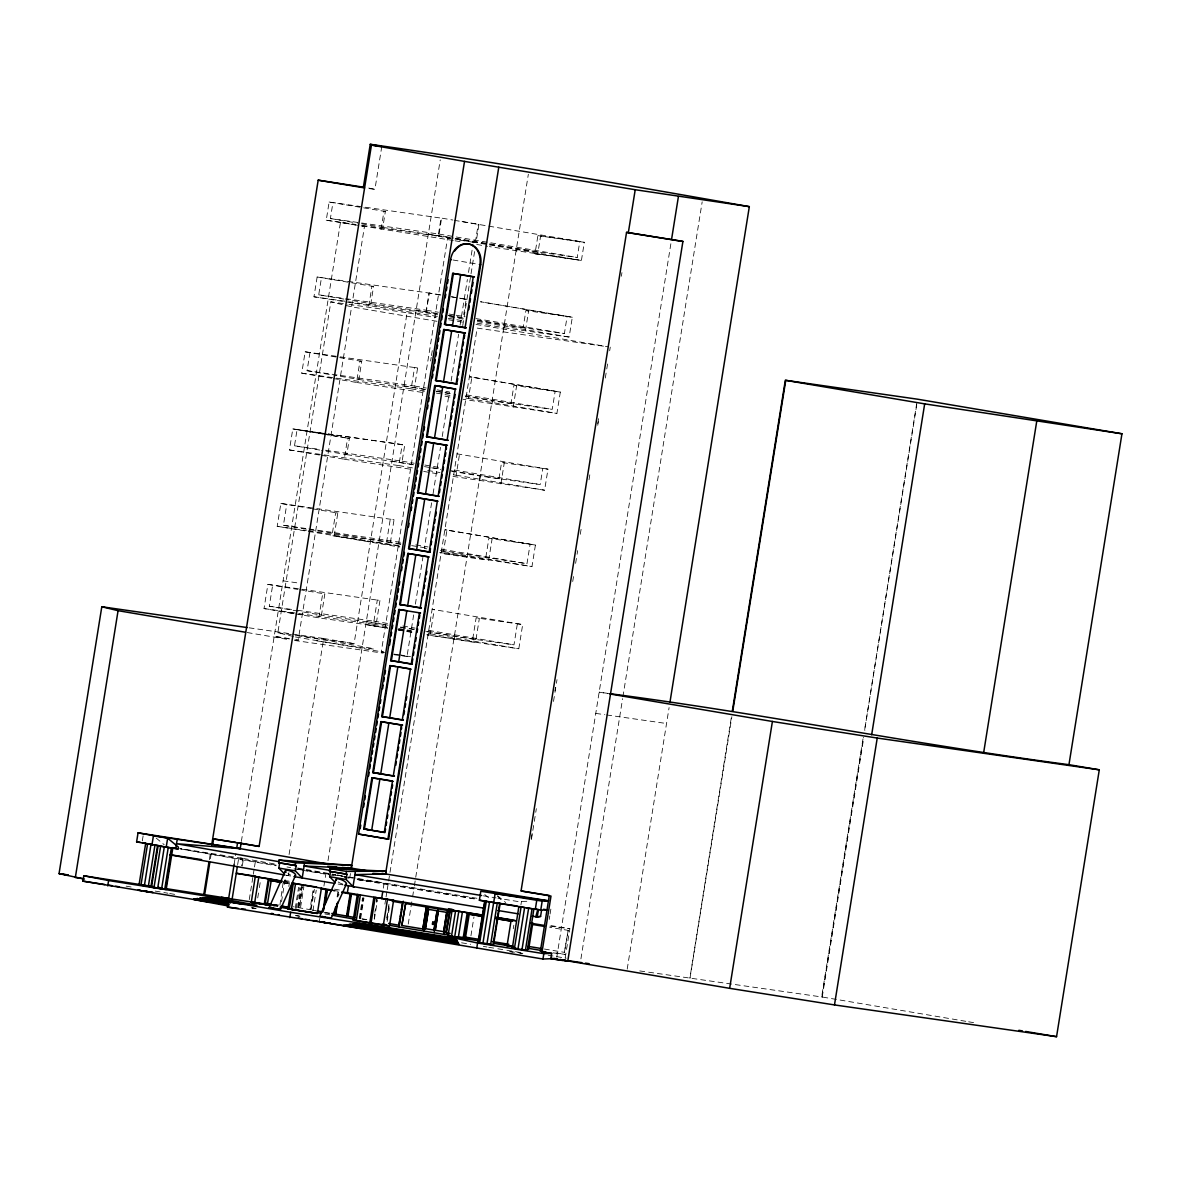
<?xml version="1.0" encoding="UTF-8"?>
<svg xmlns="http://www.w3.org/2000/svg" width="1181" height="1181" viewBox="0 0 1181 1181"><rect width="100%" height="100%" fill="white"/><g stroke="black" fill="none" stroke-linecap="round" stroke-linejoin="round"><path stroke-width="0.75" stroke-dasharray="5 3.75" d="M142.325 840.842L143.196 835.425M209.347 859.738L210.513 852.446M210.41 858.735L211.576 851.531M387.22 627.628L318.826 617.855L264.027 608.569L267.895 584.374L379.957 600.465L376.577 621.59L296.564 610.149M399.828 546.242L277.195 526.372L280.857 503.446L394.041 519.743L390.365 542.655M319.49 455.025L289.434 449.946L292.799 428.91L404.729 444.986L402.145 461.18L321.852 449.71M331.787 378.26L301.731 373.181L305.156 351.805L417.616 367.985L414.723 386.069L307.075 370.672L309.968 352.588M437.398 316.449L313.969 296.785L317.143 276.974L346.624 281.27M453.283 240.496L326.236 220.212L329.145 202.025L441.591 218.175L439.052 234.074L330.385 218.529L332.939 202.63M319.741 450.064L294.497 445.783L297.081 429.589L326.281 433.767M343.878 299.073L318.722 294.807L321.468 277.668M298.07 611.108L269.283 606.237L272.663 585.126M306.292 529.162L283.41 525.279L286.747 504.39M234.133 864.256L235.86 853.464M237.661 864.61L238.769 857.672L242.666 858.351L241.47 865.806M241.367 841.448L340.453 222.471L355.348 224.715M293.434 636.5L277.845 632.736L330.842 301.834L347.184 304.167M242.282 865.953L243.478 858.498L179.66 848.489M249.265 899.627L253.044 876.022M253.339 874.206L254.21 868.758M254.506 866.943L255.376 861.495M294.837 639.748L298.188 640.176L364.486 226.324L362.759 225.97M257.738 897.914L259.111 889.337M259.377 887.61L260.484 880.746M369.697 188.665L374.923 189.329L381.788 146.488M318.826 617.855L322.708 593.644L324.849 593.954L321.453 615.08L299.871 611.418M321.262 455.335L344.247 459.217L347.613 438.195L349.384 438.446L346.786 454.641L321.542 450.374M333.559 378.57L356.544 382.452L359.954 361.091L361.726 361.342L358.832 379.441L333.854 375.204M368.767 306.071L371.941 286.26L373.565 286.481L370.819 303.635L345.679 299.369M381.035 229.498L383.958 211.31L385.36 211.502L382.806 227.416L357.503 223.12M312.685 508.834L337.81 513.041L334.134 535.953L399.488 547.024M279.927 905.03L283.396 880.923M281.521 901.723L285.595 876.317M289.079 854.527L323.683 638.493L354.079 643.645L407.076 312.744L436.099 317.659M288.917 872.611L288.444 875.593L286.407 875.283M288.814 886.429L289.375 882.989M295.191 908.573L298.601 887.285M296.254 908.307L299.546 887.699M297.715 907.126L300.83 887.625M301.805 885.396L298.262 907.584L299.472 907.776L303.03 885.602M298.867 907.687L302.144 887.197M300.594 907.2L303.901 886.591M312.935 890.858L309.939 909.636L293.346 906.728M310.5 909.724L313.541 890.946M311.105 909.828L314.382 889.352M312.95 910.802L316.242 890.194M323.919 886.075L325.956 873.364M327.993 860.669L440.233 159.863M319.313 921.652L319.874 918.08M298.675 613.53L373.447 624.218L377.315 600.022L379.957 600.465M308.197 530.815L386.615 542.02L390.276 519.109L394.041 519.743M289.434 449.946L398.853 465.594L402.219 444.558M301.731 373.181L411.15 388.829L414.575 367.468L417.616 367.985M313.969 296.785L425.883 312.788L429.057 292.991L440.867 294.984M362.331 225.379L438.151 236.23L441.059 218.027L452.869 220.035M345.679 298.66L426.533 310.234L429.279 293.08L441.163 295.102M337.102 896.851L337.928 891.744L339.301 891.965L338.755 895.375M337.869 896.999L338.519 891.832L333.175 890.902M384.356 652.473L381.286 651.853L447.584 238.001L450.256 238.341M430.622 360.973L431.198 357.371M431.478 355.57L432.645 348.351M350.447 873.556L349.871 877.158L344.512 876.361M359.275 918.287L362.552 897.811M359.88 918.375L363.158 897.9M360.072 918.434L363.349 897.959M360.663 918.523L363.94 898.047M413.66 614.932L407.061 656.105L401.289 655.248M415.387 604.155L422.872 557.402M431.611 502.826L424.319 548.412L427.743 548.988M433.073 493.747L440.498 447.363M442.225 436.571L449.385 391.944L436.94 389.833M451.112 381.123L458.627 334.223M460.073 325.203L467.381 279.498M468.517 272.412L473.064 244.024M474.245 240.038L473.891 242.326L476.032 242.592L478.955 224.405L458.951 221.024M459.439 298.129L466.2 299.265L463.026 319.077L456.265 317.94M475.279 242.518L478.202 224.316L478.955 224.405M462.745 325.557L474.585 251.612M376.326 901.974L376.872 898.564M374.598 913.961L374.111 920.885L377.389 900.409M374.879 912.263L375.425 908.839M376.518 902.018L377.064 898.608M383.294 888.171L384.135 882.96L357.075 878.384M384.903 904.129L385.774 898.682M386.069 896.866L386.94 891.434M387.235 889.618L477.168 328.111L604.79 346.358M428.245 633.503L430.342 633.798L434.224 609.603L432.128 609.293L522.681 624.572L518.799 648.782L427.182 634.965M441.414 551.306L443.51 551.601L446.964 530.062L535.421 545.046L531.967 566.585L440.1 552.339M453.666 474.865L456.161 475.234L459.527 454.198L457.032 453.844L547.984 469.167L544.603 490.204L452.589 476.327M465.964 398.115L468.458 398.469L471.883 377.093L560.325 392.077L556.901 413.439L463.07 399.267M386.792 917.844L387.885 911.023M388.165 909.311L389.258 902.491M386.822 919.615L389.007 905.96M387.147 921.416L389.612 906.048M408.242 924.044L412.317 898.608M412.612 896.792L414.059 887.713M414.354 885.898L528.35 174.227M454.257 639.541L454.744 636.47L513.986 644.856L517.367 623.73M479.663 480.918L480.431 476.091L540.189 484.564L542.788 468.355M491.96 404.153L492.477 400.876L513.705 403.917L465.166 395.871M477.124 323.181L504.198 327.757L504.627 325.085L525.855 328.126L477.301 320.081M516.451 251.199L516.82 248.911L577.229 257.473L579.782 241.574L537.916 235.58L534.993 253.767L537.68 254.225L540.603 236.038L584.315 242.297L581.406 260.484L489.377 246.608M472.754 638.951L476.135 617.84L522.681 624.572M535.421 545.046L488.875 538.3L485.435 559.838L440.793 553.461M498.973 478.674L501.571 462.465L547.984 469.167M560.325 392.077L513.912 385.36L511.019 403.459L552.236 409.349L555.144 391.265L469.374 376.739L471.883 377.093M572.313 317.246L525.899 310.529L523.153 327.668L564.385 333.573L567.131 316.434L480.505 301.76L572.313 317.246L569.139 337.057L504.198 327.757M488.654 560.385L492.093 538.846L488.875 538.3M500.892 483.944L504.257 462.922L501.571 462.465M513.189 407.194L516.614 385.818L513.912 385.36M525.427 330.798L528.601 310.987L525.899 310.529M440.424 550.302L526.977 563.706L530.107 544.19L444.868 529.767L446.964 530.062M470.939 935.795L473.965 916.899M513.248 928.724L513.824 925.195M531.332 838.333L532.498 831.055M554.922 690.988L555.513 687.342M597.763 423.58L598.929 416.303M621.368 276.236L621.944 272.604M520.91 904.941L521.5 901.31M531.391 839.529L532.557 832.265M532.838 830.45L534.004 823.172M534.299 821.356L535.465 814.093M535.761 812.277L536.336 808.645M553.505 701.44L554.671 694.177M554.967 692.361L556.118 685.083M556.413 683.268L557.004 679.636M572.711 581.524L573.877 574.261M575.619 563.352L576.786 556.089M577.081 554.273L577.657 550.641M580.284 534.284L581.451 527.021M589.009 479.781L590.175 472.503M597.748 425.263L598.324 421.632M605.307 378.023L606.473 370.76M606.768 368.944L607.935 361.681M609.676 350.772L610.252 347.14M549.209 919.453L549.785 915.851M550.066 914.064L550.937 908.661M556.768 957.201L670.985 242.991M568.194 930.362L564.385 952.344L568.194 930.362L549.726 927.321M565.153 958.057L569.847 928.724L549.933 925.432M580.919 958.869L622.608 698.635M622.904 696.82L702.178 201.833M627.2 969.129L669.096 707.581M731.201 718.225L689.896 978.089M689.999 978.119L731.866 716.69M862.986 738.922L821.651 996.926L967.889 1021.668M916.751 404.655L864.625 730.109L917.106 400.979M821.873 996.971L863.459 737.357M822.227 997.015L863.547 738.996M526.815 901.31L517.809 901.502L497.895 898.21M364.486 226.324L361.135 225.881M381.286 651.853L383.973 652.192L295.161 636.913M549.933 926.17L569.847 928.724M553.048 952.86L565.729 954.484L553.033 952.403M509.631 951.532L514.591 952.166M464.266 299.014L466.2 299.265M251.243 907.746L256.056 908.425M382.806 227.416L453.548 238.031M326.236 220.212L355.112 224.346M534.993 253.767L578.72 260.027M347.819 281.358L429.279 293.08M318.722 294.807L343.878 298.409M370.819 303.635L437.752 313.629M348.986 304.432L407.076 312.744M358.832 379.441L425.603 389.42M356.544 382.452L425.175 392.845M328.097 434.018L404.729 444.986M294.497 445.783L320.036 449.444M346.786 454.641L413.557 464.62M344.247 459.217L411.062 469.3M337.81 513.041L335.67 512.731L331.994 535.657L400.551 545.888M283.41 525.279L307.045 528.66M308.861 528.926L401.54 542.463L401.215 544.5L386.615 542.02M277.195 526.372L306.366 530.549M283.115 580.831L299.944 583.237M269.283 606.237L294.748 609.883M319.328 614.77L387.87 625M264.027 608.569L296.844 613.264M298.926 614.238L302.277 614.666L298.601 613.972M397.923 629.163L405.053 630.182M406.84 630.447L413.985 631.466M249.117 627.82L323.683 638.493M277.845 632.736L354.079 643.645M294.497 640.456L383.131 653.137M393.834 654.673L409.896 656.961M608.245 693.439L599.21 692.155L608.259 693.675M864.403 730.065L864.979 730.153M595.815 713.398L604.879 714.697M606.694 714.948L666.542 723.51M273.667 904.321L279.115 905.104M639.748 970.93L647.026 971.963M648.694 972.199L822.537 997.074M473.36 242.253L456.634 239.64M297.686 869.334L335.581 875.018M337.367 875.298L342.726 876.095M284.311 880.48L289.64 881.277M273.062 905.177L278.406 905.975M295.781 915.482L299.162 915.998M272.796 905.724L277.934 906.491L272.59 905.547M519.935 953.274L521.913 953.569M439.819 552.472L467.071 556.738M316.508 640.781L322.841 641.77A86.877 1.063 9.1 0 0 373.019 648.649A86.877 1.063 9.1 0 0 297.523 635.658M355.806 225.069L340.453 222.471M293.597 613.426L284.459 611.95M289.507 638.936L274.169 636.338L289.065 638.567M393.967 654.082L397.702 654.687M510.207 951.738L512.982 952.181M293.154 613.072L278.244 610.828L281.934 611.522M295.678 915.644L299.93 916.323M455.349 238.326L487.709 243.596M489.51 243.891L538.049 251.937M448.544 315.386L462.922 317.733M436.394 391.177L452.574 393.819M433.338 467.853L440.528 469.019M451.319 470.776L501.659 479.117M400.876 543.865L308.049 529.457M411.667 545.622L427.847 548.25M400.462 627.052L414.841 629.399M427.433 631.451L475.973 639.497M387.383 628.085L365.8 624.572L387.471 628.233M398.174 629.842L412.553 632.189M426.932 634.537L475.485 642.582L479.353 618.386L476.135 617.84M483.428 895.833L496.094 897.914M476.903 898.283L384.135 882.96L356.751 879.446L367.527 881.277M357.223 879.565L476.725 899.302M544.382 949.037L564.666 952.388M461.579 942.792L470.643 944.283M483.324 946.38L486.956 946.985M488.757 947.28L496.02 948.476M497.821 948.771L505.069 949.967M506.885 950.277L523.198 952.964M517.883 952.595L524.497 953.702M454.316 220.33L584.315 242.297M537.916 235.58L540.603 236.038M329.145 202.025L385.36 211.502M439.052 234.074L577.229 257.473M428.378 233.927L453.652 238.208M455.453 238.518L516.82 248.911M438.151 236.23L449.961 238.222M455.01 239.079L581.406 260.484M330.385 218.529L355.688 222.825M455.084 240.806L462.302 242.031M476.74 244.467L487.576 246.298M453.046 259.997L478.969 264.382M450.994 296.697L457.741 297.848M451.821 296.903L467.868 299.62M317.143 276.974L373.565 286.481M426.533 310.234L438.417 312.242M449.075 314.043L454.405 314.943M456.191 315.253L465.122 316.759M475.958 318.59L564.385 333.573M416.17 310.116L437.826 313.777M448.662 315.622L463.1 318.058M477.537 320.509L504.627 325.085M425.883 312.788L437.693 314.796M449.503 316.788L454.582 317.659M477.404 321.512L569.139 337.057M448.234 318.294L462.672 320.73M448.795 319.8L463.306 322.265M476.017 324.406L608.436 346.83M436.97 321.306L351.643 306.853L330.842 301.834M305.156 351.805L361.726 361.342M414.723 386.069L426.282 388.032M466.48 394.838L552.236 409.349M404.035 385.907L425.691 389.568M436.527 391.398L450.965 393.849M465.403 396.299L492.477 400.876M307.075 370.672L332.068 374.908M468.458 398.469L556.901 413.439M411.15 388.829L425.765 391.295M436.424 393.111L452.279 395.797M445.03 396.211L452.249 397.421M297.081 429.589L349.384 438.446M292.799 428.91L322.856 434.003M324.627 434.298L347.613 438.195M402.145 461.18L414.236 463.232M424.894 465.034L440.749 467.72M454.434 470.038L540.189 484.564M391.989 461.107L413.645 464.783M424.481 466.613L429.899 467.528M431.7 467.838L440.72 469.359M451.555 471.189L480.431 476.091M456.161 475.234L544.603 490.204M398.853 465.594L413.468 468.06M427.67 470.466L439.982 472.548M423.699 471.44L439.952 474.186M280.857 503.446L311.4 508.568M415.756 544.869L428.068 546.965M441.738 549.268L526.977 563.706M443.51 551.601L531.967 566.585M267.895 584.374L297.952 589.452M299.649 589.688L324.849 593.954M373.934 621.147L388.549 623.612M402.765 626.019L415.062 628.1M428.747 630.418L513.986 644.856M366.302 621.486L387.959 625.162M400.595 627.303L415.033 629.739M425.869 631.569L454.744 636.47M430.342 633.798L518.799 648.782M373.447 624.218L386.438 626.417M398.72 628.499L411.15 630.61M398.292 630.078L412.73 632.514M398.189 654.599L410.486 656.695M247.213 632.544L289.05 639.63M355.274 878.073L344.453 876.213M276.162 865.142L180.575 848.947L276.029 865.747M286.983 866.972L290.6 867.577M297.804 868.803L339.168 875.8M340.955 876.11L346.313 877.011M348.1 877.321L355.245 878.531M357.031 878.826L477.419 899.213M294.039 868.832L333.455 875.505M344.202 877.321L351.938 878.679M285.699 875.18L292.298 876.302M338.12 884.052L343.095 884.894M324.391 912.721L329.824 913.636M362.419 919.158L366.036 919.763M968.656 1021.801L976.569 1023.145M548.087 955.178L566.171 958.234M126.16 886.149L131.608 887.079M155.198 891.079L167.909 893.22M169.724 893.53L175.172 894.46M252.424 907.982L255.908 908.573M243.478 858.498L277.742 864.507M297.568 867.991L335.434 874.634M337.249 874.944L342.652 875.903M334.444 889.145L339.818 890.09M282.968 881.469L289.876 882.679M332.953 890.253L340.158 891.507M312.212 910.034L316.228 910.713M324.864 912.249L331.197 913.356M361.873 918.744L367.896 919.792M324.937 913.961L330.311 914.906M284.222 881.469L289.507 882.399M283.529 882.738L288.799 883.683M283.056 882.724L290.098 883.964M272.796 904.557L279.838 905.797M272.324 904.543L279.366 905.783M252.055 907.997L255.317 908.573L251.612 907.953M368.649 188.059L374.923 189.329M450.655 238.621L447.584 238.001M296.475 639.822L298.188 640.176M156.113 838.023L164.189 844.71M497.762 895.862L505.675 902.535M484.771 894.548L490.041 898.992M497.408 896.025L503.106 901.959M290.541 874.973A5.58 1.786 23.9 0 1 287.972 873.719M342.697 884.067A5.639 1.816 24 0 1 337.663 881.602"/><path stroke-width="1.5" d="M296.18 865.643L278.746 862.809L279.1 860.019L351.658 865.348L351.303 868.138L304.122 866.013L302.203 877.97L295.353 870.869L278.834 868.079L279.676 862.853L296.18 865.643L295.353 870.869M295.265 865.614L295.604 862.824L351.658 865.348M304.477 863.222L304.122 866.013L329.366 870.279M344.749 885.174L354.315 886.739L353.016 886.577L346.181 879.476L347.007 874.25L329.543 871.416L329.898 868.625L385.921 871.15L385.567 873.94L354.935 874.604L353.016 886.577L483.811 908.159M346.092 874.206L346.432 871.416L385.921 871.15M355.289 871.829L354.935 874.604L481.612 895.523M247.301 627.569L101.802 606.754L59.05 873.615L84.397 879.077M101.802 606.754L118.07 610.68L75.333 877.542L82.449 878.561M562.436 960.463L551.867 958.677L542.98 959.031L343.553 925.771L349.783 924.354L361.962 923.852L361.224 928.443L227.446 907.082L228.302 901.723L256.927 905.251L213.717 897.265L211.399 896.91L210.528 902.269L82.95 881.144L83.807 875.785L154.726 886.828M107.737 885.898L108.593 880.539L83.807 875.785M138.044 832.841L167.643 838.2L178.405 847.117L178.11 848.932L166.196 847.22L136.612 841.861L138.044 832.841L240.215 848.652L328.023 864.049M146.355 886.016L139.048 884.776L145.676 843.396M140.967 885.115L147.595 843.751L146.414 843.544M144.377 885.691L151.006 844.312L147.595 843.751M151.98 844.814L153.427 835.779L240.215 848.652L241.086 843.249L237.588 842.658L236.731 848.061M154.194 887.182L148.348 886.326L154.977 844.961L158.461 845.493M150.888 887.034L157.516 845.655L172.795 848.12L166.167 889.5L150.932 887.064L153.707 887.418M151.493 887.167L158.121 845.803M153.988 887.61L160.616 846.231M157.693 888.23L164.321 846.851M166.196 847.22L167.643 838.2M161.62 888.85L168.248 847.471M164.735 889.308L171.348 847.943M165.842 887.551L169.016 867.769M169.592 864.167L170.167 860.565M170.743 856.963L171.319 853.376M172.396 847.737L175.792 848.224L177.239 839.204M228.258 904.247L197.006 898.549L196.887 899.302L194.127 898.874L194.009 899.627L227.726 905.857M199.737 898.977L199.855 898.21L211.266 897.663M209.052 861.554L203.796 894.357L204.653 894.726L209.834 862.337M211.679 845.168L318.191 180.176L363.394 187.159L370.244 144.318C497.083 162.092 623.214 184.472 749.33 206.645L669.952 702.267M212.728 844.341L213.584 838.938L235.875 842.393M213.717 897.265L213.584 898.032L244.201 903.686M234.133 864.256L228.656 898.446L165.635 888.54M221.423 897.22L232.14 899.036L237.381 866.337M213.584 838.938L259.111 846.423L371.454 145.071L381.788 146.488L370.244 144.318M255.273 876.523L251.273 902.358L269.357 905.207M254.638 902.993L258.772 877.232L255.391 876.597M258.772 877.232L268.338 878.664L264.219 904.425L271.276 905.679M270.567 904.233L265.282 903.303L268.973 880.244L280 882.118M271.039 904.247L267.511 903.627L271.202 880.568M321.498 887.654L317.379 913.43L287.913 908.824L292.047 883.063L332.953 890.253M289.197 909.06L293.331 883.285L303.502 884.982M289.803 917.637L290.674 912.293L228.302 901.723M291.412 909.429L295.545 883.668M323.609 908.514L324.155 905.089M324.701 901.679L325.247 898.269M325.794 894.858L326.62 889.736M323.55 910.271L326.827 889.795M325.247 903.524L327.432 889.884L326.015 889.647L323.063 911.924L317.335 910.935M335.33 882.591L329.632 876.671L330.473 871.445L347.007 874.25M335.463 907.097L334.976 914.005M336.777 903.819L335.744 914.138L337.663 902.195M482.276 915.201L347.362 892.777L348.469 885.839M371.454 145.071L464.517 161.398L351.303 868.138L342.21 867.445M358.566 834.066L450.581 259.599A18.438 14.895 -81.9 0 1 468.178 243.891A18.438 14.895 -81.9 0 1 479.944 264.574L387.929 839.041L358.566 834.066L388.667 839.145L480.697 264.677A18.438 14.895 -81.9 0 0 466.318 243.832M360.175 828.722L360.766 825.091M363.674 806.903L364.25 803.272M364.84 799.64L365.416 795.994M368.62 776.006L369.21 772.359M369.786 768.728L370.376 765.096M370.952 761.45L371.528 757.818M372.118 754.187L372.694 750.555M373.285 746.909L373.86 743.277M374.451 739.646L375.027 735.999M375.617 732.368L376.193 728.736M376.769 725.104L377.359 721.458M377.935 717.827L378.525 714.195M379.101 710.549L379.692 706.917M380.267 703.285L380.858 699.639M382.6 688.744L383.175 685.098M383.766 681.467L384.342 677.835M384.932 674.189L385.508 670.557M389.582 645.106L390.468 639.659M391.044 636.013L391.62 632.381M392.21 628.75L392.786 625.118M393.376 621.472L393.952 617.84M394.543 614.209L395.118 610.562M395.709 606.931L396.285 603.299M396.875 599.653L397.451 596.021M398.027 592.39L398.617 588.758M399.193 585.112L399.783 581.48M401.525 570.571L402.116 566.939M402.691 563.307L403.267 559.661M403.858 556.03L404.433 552.398M408.523 526.947L409.098 523.301M411.136 510.576L411.711 506.944M412.302 503.313L412.878 499.666M413.468 496.035L414.044 492.403M414.634 488.772L415.21 485.125M415.801 481.494L416.376 477.862M416.967 474.216L417.543 470.584M418.118 466.953L418.709 463.306M419.285 459.675L419.875 456.043M420.451 452.412L421.041 448.765M421.617 445.134L422.208 441.502M422.783 437.856L423.359 434.224M423.949 430.593L424.525 426.961M427.448 408.774L428.024 405.142M428.614 401.51L429.19 397.864M432.394 377.876L432.969 374.229M433.56 370.598L434.136 366.966M434.726 363.32L435.302 359.688M435.892 356.057L436.468 352.425M437.059 348.779L437.634 345.147M438.21 341.516L438.801 337.869M439.376 334.238L439.967 330.606M440.543 326.975L441.133 323.328M441.709 319.697L442.299 316.065M442.875 312.419L443.451 308.787M445.207 297.878L445.783 294.246M446.374 290.615L446.949 286.968M447.54 283.337L448.116 279.705M346.564 916.057L350.122 893.884L351.48 894.106L347.923 916.279L331.802 913.459M347.17 916.146L347.716 912.736M348.262 909.326L350.713 893.973L347.332 916.19L354.758 917.475M392.461 781.276L384.268 832.428L363.674 828.944L371.867 777.792L378.082 778.678M394.026 776.153L372.709 772.566L380.873 721.635L402.632 725.104M410.427 669.096L402.263 720.056L403.001 720.159L381.684 716.572L389.833 665.612L396.048 666.497M390.645 660.607L398.824 609.529L406.869 610.68L398.691 661.759L390.645 660.607L411.962 664.194M407.799 553.461L429.131 557.048L428.393 556.945L420.215 607.979L420.953 608.082L399.636 604.495L407.799 553.461L427.847 556.65M430.489 548.575L429.899 552.221L408.582 548.619L416.731 497.688L438.062 501.275M446.418 449.046L446.27 445.296L438.107 496.256L438.845 496.374L417.528 492.772L425.691 441.812L447.451 445.296M426.503 436.749L434.697 385.552L442.742 386.704L434.534 437.9L426.503 436.749L447.82 440.351L447.082 440.233L455.275 389.036L434.697 385.552M456.826 384.076L435.509 380.489L443.672 329.514L465.432 332.998M465.831 327.905L444.499 324.317L452.663 273.372L474.437 276.841M372.606 777.895L364.412 829.047L385.006 832.531L385.567 829.003M381.611 721.739L373.447 772.669L394.469 776.035M382.423 716.675L390.571 665.715M391.383 660.71L399.562 609.632M400.374 604.598L408.537 553.564M409.32 548.722L417.484 497.791L436.793 500.862M418.266 492.89L426.43 441.93M427.242 436.852L435.435 385.656L456.014 389.14M436.247 380.592L444.41 329.632M453.401 273.475L445.252 324.421L466.274 327.787M373.905 897.22L369.771 922.981L371.587 923.247L353.222 920.176L357.341 894.416M354.448 920.383L358.566 894.622L360.382 894.888L356.249 920.649M388.903 722.787L380.754 773.717L372.709 772.566M381.684 716.572L389.715 717.723L397.879 666.763L409.881 668.8M399.636 604.495L407.666 605.646L415.845 554.612M408.582 548.619L416.627 549.77L424.776 498.84M417.528 492.772L425.559 493.924L433.722 442.964M435.509 380.489L443.554 381.625L451.718 330.665M460.708 274.523L452.544 325.469L444.499 324.317M393.288 776.05L401.451 725.119L401.599 728.854M411.224 664.091L419.403 613.013L420.141 613.116M429.161 552.103L437.324 501.172M456.087 383.973L464.251 333.012L464.989 333.116L443.672 329.514M465.093 327.801L473.256 276.856L473.994 276.959L452.663 273.372M386.128 825.475L386.689 821.946M387.265 818.418L387.826 814.89M388.667 809.605L389.243 806.077M389.804 802.549L390.365 799.02M390.926 795.492L391.502 791.964M392.062 788.436L392.623 784.907M395.783 765.244L396.358 761.597M396.949 757.966L397.525 754.319M398.115 750.688L398.691 747.056M399.281 743.41L399.857 739.778M400.433 736.132L401.023 732.5M403.872 714.697L404.463 711.065M405.039 707.419L405.629 703.787M406.205 700.141L406.795 696.495M412.243 662.438L412.804 658.909M413.38 655.381L413.94 651.868M414.501 648.339L415.062 644.826M415.623 641.298L416.199 637.77M417.041 632.485L417.602 628.971M418.163 625.443L418.738 621.929M419.299 618.401L419.86 614.873M422.931 595.77L423.492 592.242M424.053 588.729L424.614 585.2M425.175 581.687L425.736 578.173M426.311 574.645L426.872 571.132M431.065 544.943L431.641 541.297M432.231 537.665L432.807 534.019M433.397 530.387L433.973 526.741M434.564 523.109L435.139 519.463M435.73 515.831L436.306 512.185M439.421 492.728L440.011 489.082M440.587 485.45L441.177 481.804M441.753 478.172L442.344 474.526M442.919 470.894L443.51 467.248M444.086 463.602L444.676 459.97M445.252 456.324L445.842 452.692M450.079 426.223L450.64 422.68M451.216 419.152L451.777 415.623M452.338 412.095L452.914 408.567M453.474 405.024L454.035 401.496M454.611 397.967L455.172 394.439M457.121 382.245L457.711 378.614M458.287 374.968L458.878 371.336M459.453 367.69L460.044 364.058M460.62 360.412L461.21 356.765M461.786 353.134L462.376 349.487M462.952 345.856L463.543 342.21M464.118 338.578L464.709 334.932M468.739 309.717L469.329 306.071M469.905 302.439L470.496 298.793M471.367 293.331L471.942 289.699M472.533 286.053L473.109 282.421M381.625 898.579L382.733 891.64M464.517 161.398L498.781 167.2L385.567 873.94L372.871 873.364M383.353 925.092L387.486 899.332L393.642 900.114L389.523 925.889L371.026 923.202L375.159 897.427L387.486 899.332M399.208 923.527L399.754 920.117M400.3 916.707L400.846 913.297M401.392 909.872L402.219 904.764M449.769 935.337L399.148 926.982L403.282 901.221M401.82 925.505L405.644 903.524L401.82 925.505L422.857 928.96L426.385 906.949L405.349 903.495M423.802 930.894L427.832 907.2L448.16 910.551L444.056 934.245M433.604 924.118L433.811 922.878C431.862 922.066 433.412 926.066 433.811 922.878M434.165 932.606L438.033 908.883M444.263 934.437L444.75 931.839L424.496 928.502M446.197 932.828L450.005 910.846L446.197 932.828L450.123 933.462M466.761 938.762L457.815 937.256L470.378 939.235L448.027 935.824L452.146 910.049L453.194 910.167M452.161 910.064L455.586 910.758L451.467 936.518L459.099 937.788M454.655 937.079L458.789 911.304M455.822 939.072L456.368 938.349L455.822 939.072L458.169 943.545M458.287 937.684L462.421 911.909L481.612 914.906M458.641 944.446L457.962 943.501M467.263 912.544L463.129 938.305L479.368 940.977M479.766 939.456L464.561 936.991L468.237 914.035L481.671 916.22M469.241 914.168L465.565 937.123L464.561 936.991M543.511 909.281L547.01 909.857L540.736 910.152L479.368 900.247L480.815 891.227L542.182 901.133L548.456 900.837L381.965 873.335M476.725 948.373L477.582 943.014L455.94 938.319M478.025 942.438L484.653 901.073L500.139 903.539L493.51 944.918L478.025 942.438L482.601 943.073M479.324 937.064L484.8 902.889M479.663 942.748L486.292 901.383M482.926 943.309L489.554 901.93M486.941 943.959L495.119 893.648L548.456 900.837L544.84 900.911M490.646 944.52L497.26 903.155M493.023 944.874L499.652 903.495M510.487 946.173L513.927 946.749L507.048 945.73L511.166 919.969L511.964 920.073M521.072 890.887L626.55 232.377L682.913 241.396L567.766 961.157L550.804 958.721L551.66 953.362L542.049 951.856L550.996 896.069L521.19 890.991L549.313 895.449L540.381 951.236L544.013 951.856L542.049 951.856M517.987 948.948L512.347 947.974L518.872 906.536L524.615 907.569L517.987 948.948L527.257 950.321M628.351 232.583L635.216 189.728L749.33 206.645M514.444 948.358L521.072 906.978M522.002 949.598L528.63 908.219L534.211 909.016L533.059 908.78M525.442 950.115L532.07 908.75M527.361 950.38L533.886 908.942M531.612 922.981L532.749 923.202L528.689 949.037L527.671 948.919M535.303 909.37L536.75 900.35M532.203 916.161L537.178 916.987L538.521 909.503L533.177 908.676M540.736 910.152L542.182 901.133M537.178 916.987L540.573 916.441L541.518 910.477M542.98 959.031L543.836 953.672L551.66 953.362M671.576 239.344L678.425 196.504M732.353 710.947L785.321 380.267L917.622 399.208L1121.95 433.781L1068.953 764.683C915.437 744.517 763.576 713.723 610.046 693.705M732.751 711.242L785.749 380.341L924.679 403.872L1121.95 433.781M1068.953 764.683L1099.29 769.82L1056.552 1036.682L834.48 1004.928L729.651 988.335L772.404 721.473L610.031 693.985M871.667 734.759L924.679 403.872M834.48 1004.928L877.232 738.051L1099.29 769.82M983.684 752.489L1036.682 421.587M535.82 916.766L537.399 910.861M295.501 875.461L280.458 909.429L269.12 907.643L285.536 870.589M346.358 884.082L331.256 918.021L319.815 916.22L336.29 879.166M269.12 907.643L280.458 909.429M536.366 916.84L540.573 916.441M512.244 947.915L512.967 948.003M278.746 862.809L279.676 862.853M329.543 871.416L330.473 871.445M240.215 848.652L176.515 843.721L278.657 861.643M327.654 866.308L336.747 867.016M353.222 920.176L355.54 920.383M683.031 241.514L626.55 232.377M531.804 923.158L532.808 923.262M448.027 935.824L454.139 936.666M279.144 914.744L278.376 914.64M227.446 907.082L238.252 908.381M241.839 908.809L245.441 909.252M426.385 906.949L422.857 928.96M448.16 910.551L447.761 912.544L427.581 909.208M507.048 945.73L513.292 946.527M540.381 951.236L545.814 951.93M554.007 958.455L557.624 958.913M153.22 892.496L150.976 892.216M254.063 902.653L251.14 902.284L256.174 903.229M450.581 259.599L451.319 259.702M479.944 264.574L480.697 264.677M772.285 721.458L877.232 738.051M363.674 828.944L371.72 830.081L379.913 778.943L391.915 780.966M387.929 839.041L388.667 839.145M136.612 841.861L140.229 842.378M479.368 900.247L484.387 900.955M517.086 906.019L498.22 903.125M68.144 874.929L59.05 873.615L67.981 875.136M551.261 958.263L556.472 959.016M559.942 959.503L565.537 960.315M569.021 960.817L581.864 962.648M585.392 963.15L589.112 963.681M142.798 885.263L139.048 884.776M320.184 921.726L325.557 922.553M255.849 876.213L236.274 873.276L281.24 881.174M232.14 899.036L262.389 903.583M265.946 904.115L269.504 904.646M287.913 908.824L317.379 913.43M357.164 920.634L389.523 925.889M514.163 948.181L517.603 948.697M316.582 887.02L304.919 885.204M265.282 903.303L267.511 903.627M295.973 910.034L300.934 910.787M290.674 912.293L456.368 938.349M140.377 890.385L137.97 890.061L141.676 890.74M364.589 187.912L318.191 180.176M256.912 903.066L268.559 904.897M322.133 916.53L324.908 916.958M326.753 922.878L330.4 923.38L328.288 922.996M142.045 842.644L145.617 843.19M169.872 854.675L201.611 859.606M158.357 887.403L161.989 887.964M82.95 881.144L104.769 884.539M108.401 885.1L112.047 885.676M115.679 886.237L119.311 886.813M271.866 913.489L273.298 913.71M526.623 907.909L528.63 908.219M144.673 885.558L148.348 886.326M108.593 880.539L211.399 896.91M484.55 943.383L490.366 944.328M144.112 890.961L147.492 891.685M325.292 922.656L320.036 921.785L343.553 925.771M477.582 943.014L543.836 953.672M151.006 844.312L152.984 844.636M511.166 919.969L515.196 920.619M146.665 885.868L148.644 886.193M159.361 888.304L161.31 888.614M359.009 923.394L456.412 939.205M355.953 923.719L456.885 940.106M352.868 924.044L457.357 940.991M145.809 891.227L147.787 891.552M349.783 924.354L457.829 941.892M143.506 891.05L145.499 891.375M349.665 925.136L457.711 942.659M346.756 924.693L458.287 942.792M343.686 925.003L458.759 943.678M273.062 913.828L271.084 913.503M498.781 167.2L635.216 189.728M497.821 910.477L518.252 913.843M448.544 908.691L452.161 909.296M495.961 917.283L512.096 919.94M496.729 917.578L516.437 920.84M530.476 923.158L544.5 925.461M449.71 910.817L453.637 911.452M495.872 918.567L511.845 921.21M531.539 924.324L544.559 926.465M468.237 914.035L482.439 916.382M496.64 918.729L512.613 921.372M528.01 946.335L541.031 948.476M492.197 941.508L508.937 944.313M460.634 937.138L464.266 937.744M467.883 938.334L471.514 938.939M504.125 944.313L507.741 944.918M527.671 948.21L542.168 950.602M493.806 943.368L511.845 946.35M507.83 945.833L513.735 946.808M521.618 949.347L526.431 950.159M462.421 911.909L455.586 910.758M443.554 381.625L457.268 383.958M434.534 437.9L448.263 440.233M425.691 441.812L447.009 445.414M425.559 493.924L439.288 496.256M416.627 549.77L430.342 552.103M407.666 605.646L421.396 607.964M398.824 609.529L420.584 612.998M118.07 610.68L245.397 632.234M398.691 661.759L412.405 664.076M389.833 665.612L411.165 669.199M389.715 717.723L403.444 720.041M380.873 721.635L402.19 725.223M371.867 777.792L393.199 781.379M367.542 870.884L347.731 867.518M279.1 860.019L295.604 862.824M329.898 868.625L346.432 871.416M171.009 847.722L178.11 848.932M329.632 876.671L346.181 879.476M293.951 876.568L334.725 883.432M1018.878 1030.304L1022.466 1030.91M1025.639 1031.456L1056.552 1036.682M251.553 902.328L261.99 904.1M305.082 911.392L316.877 913.385M141.233 885.027L154.076 887.152L152.054 886.769M269.814 907.776L273.106 908.337M560.074 959.622L729.651 988.335M143.846 890.976L152.511 892.437M298.276 918.109L301.893 918.715M305.525 919.335L309.156 919.94M312.773 920.56L318.22 921.475M329.145 917.637L331.256 918.021M241.086 843.249L259.111 846.423M172.337 847.618L175.792 848.224M169.843 854.837L284.606 874.973M341.959 891.832L347.362 892.777M320.892 888.747L331.581 890.622M341.959 892.452L357.71 895.213M392.151 901.236L402.5 903.052L398.942 925.24L388.593 923.424M315.977 912.396L321.35 913.326M332.097 915.216L353.606 918.995M382.275 924.029L385.862 924.649M389.435 925.284L399.148 926.982M289.876 909.119L296.534 910.285M268.338 878.664L282.451 881.159M268.973 880.244L281.299 882.414M281.595 906.107L288.622 907.348M281.122 906.093L288.164 907.333M280.089 907.229L294.202 909.71M498.456 903.199L500.094 903.509M491.842 944.579L493.466 944.889M561.802 959.932L565.61 960.625M247.803 904.351L251.405 905.015M208.506 897.235L244.423 903.864M248.01 904.528L251.612 905.192M205.642 897.56L241.455 904.174M202.748 897.885L230.59 902.948M199.855 898.21L228.376 903.48M197.006 898.549L229.025 904.454M194.127 898.874L228.893 905.222M278.834 868.079L284.547 873.999M286.068 872.272A5.58 1.786 23.9 0 1 290.496 871.076A5.58 1.786 23.9 0 1 294.999 875.726M454.744 250.933A18.438 14.895 -81.9 0 1 465.019 243.965M336.305 880.185A5.639 1.816 24 0 1 341.973 879.934A5.639 1.816 24 0 1 345.841 884.362M428.526 909.37L425.44 928.65L428.526 909.37M432.763 922.14L432.32 924.177C434.874 926.17 435.199 920.87 432.763 922.14M437.103 910.787L434.018 930.067L437.103 910.787M438.313 910.979L435.213 930.274L438.313 910.979M446.743 912.367L443.657 931.661L446.743 912.367"/></g></svg>
